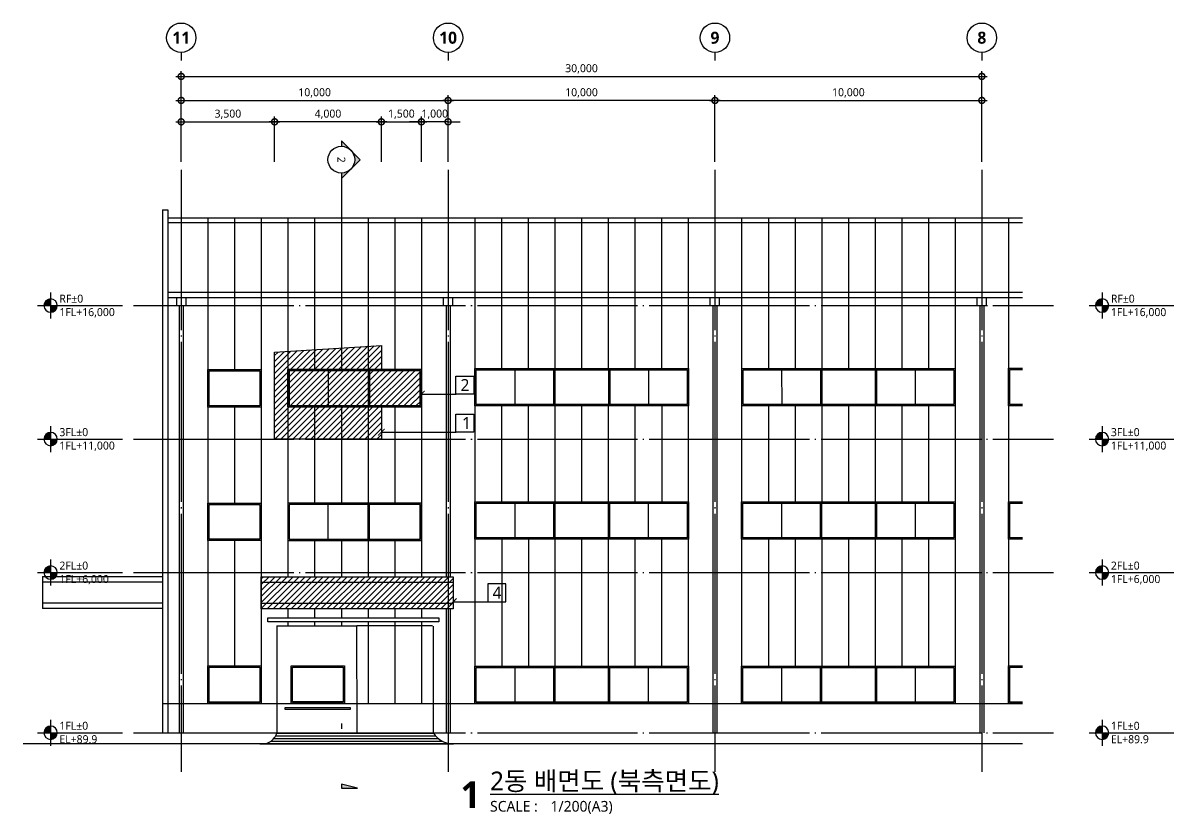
# Model space of a CAD drawing. Header units: millimetres. Extents: x 4650 to 81049, y 2671 to 56844.
# Drawn here: x 4650 to 47776, y 27215 to 56844 of the extents above; entities that cross this region are included whole.
import ezdxf
from ezdxf.enums import TextEntityAlignment as Align
from ezdxf.xclip import XClip

# ---------------------------------------------------------------- set-up
doc = ezdxf.new("R2010")
doc.units = ezdxf.units.MM
doc.header["$LTSCALE"] = 200
doc.header["$XCLIPFRAME"] = 0
doc.linetypes.add('CEN-GAUN', pattern=[32.2, 30, -1, 0.2, -1])
doc.linetypes.add('HIDDEN', pattern=[9.525, 6.35, -3.175])
doc.layers.get('DEFPOINTS').update_dxf_attribs({"color": 137})
for name, color, linetype in [('A-SYM', 6, 'Continuous'), ('CEN', 1, 'CEN-GAUN'), ('DIM', 7, 'Continuous'), ('SYM', 6, 'Continuous'), ('SYM-BUB', 3, 'Continuous'), ('SYM-LEAD', 6, 'Continuous'), ('SYM-LEVEL', 7, 'Continuous'), ('TEXT', 3, 'Continuous'), ('단면선', 2, 'Continuous'), ('보조선', 3, 'Continuous'), ('입면선', 9, 'Continuous'), ('중심선', 1, 'Continuous'), ('철거영역', 6, 'Continuous')]:
    doc.layers.add(name, color=color, linetype=linetype)
doc.styles.add('$0$스타일1', font='malgun.ttf')
doc.styles.add('스타일1', font='malgun.ttf')
doc.styles.add('스타일2', font='malgunbd.ttf')
doc.dimstyles.new('CJA', dxfattribs={"dimscale": 300, "dimtxt": 2.7, "dimasz": 1, "dimexe": 2, "dimexo": 3, "dimgap": 1, "dimtad": 1, "dimdec": 0, "dimzin": 1, "dimdsep": 46, "dimlunit": 6, "dimtxsty": '$0$스타일1', "dimblk": 'CJDOT', "dimcen": 0.09, "dimdle": 1, "dimclrd": 256, "dimclre": 256, "dimclrt": 3, "dimadec": 0, "dimazin": 0, "dimtfac": 1, "dimtdec": 0, "dimtix": 1, "dimtmove": 2, "dimatfit": 3, "dimldrblk": 'CJDOT', "dimfxl": 1, "dimtolj": 1, "dimtzin": 1, "dimarcsym": 0})
doc.dimstyles.new('DIM-QD 1', dxfattribs={"dimtxt": 3, "dimasz": 1.5, "dimexe": 1, "dimexo": 0, "dimgap": 1, "dimtad": 1, "dimdec": 3, "dimdsep": 46, "dimlunit": 6, "dimtxsty": '$0$스타일1', "dimblk1": 'ARCHTICK', "dimblk2": 'ARCHTICK', "dimsah": 1, "dimcen": 0, "dimclrd": 256, "dimclre": 256, "dimclrt": 3, "dimazin": 2, "dimtfac": 1, "dimtdec": 3, "dimtix": 1, "dimtmove": 2, "dimatfit": 3, "dimldrblk": 'ARCHTICK', "dimfxl": 1, "dimtolj": 1, "dimtzin": 0, "dimarcsym": 0})
pattern_1 = [(45, (0, 58600), (-112.2532, 112.2532), [])]

# ---------------------------------------------------------------- blocks, each defined once
blk = doc.blocks.new('dwgtitle')
at = {"layer": 'SYM', "color": 3, "style": '스타일1'}
blk.add_text('SCALE :', height=4, dxfattribs=at).set_placement((12.25, -1.4))
for tag, p, height in [('%%UTITLE', (12.25, 6.59), 7), ('1/100', (34.89, -1.4), 4)]:
    blk.add_attdef(tag, p, '', height=height, dxfattribs=at)
at = {"layer": 'SYM', "color": 6, "style": '스타일2'}
blk.add_attdef('A', text='', height=10, dxfattribs=at).set_placement((4.89, 5), align=Align.MIDDLE)
blk = doc.blocks.new('ww')
at = {"color": 8}
for p, q in [((37688, 70728), (45688, 70728)), ((37688, 69328), (37688, 70728)), ((45688, 70728), (45688, 69328)), ((37738, 70678), (45638, 70678)), ((37738, 69378), (37738, 70678)), ((39184, 70678), (39185, 69378)), ((40634, 70678), (40635, 69378)), ((40684, 70678), (40685, 69378)), ((42688, 70678), (42688, 69378)), ((42738, 70678), (42738, 69378)), ((44188, 70678), (44188, 69378)), ((45638, 70678), (45638, 69378)), ((45688, 69328), (37688, 69328)), ((45638, 69378), (37738, 69378))]:
    blk.add_line(p, q, dxfattribs=at)
blk = doc.blocks.new('bb')
at = {"color": 8}
for p, q in [((41871, 75490), (43871, 75490)), ((41871, 74090), (41871, 75490)), ((43871, 75490), (43871, 74090)), ((41921, 75440), (43821, 75440)), ((41921, 74140), (41921, 75440)), ((43821, 75440), (43821, 74140)), ((43871, 74090), (41871, 74090)), ((43821, 74140), (41921, 74140))]:
    blk.add_line(p, q, dxfattribs=at)
blk = doc.blocks.new('gg')
at = {"layer": '보조선', "color": 8}
for p, q in [((109393, 89069), (114443, 89069)), ((109393, 87669), (109393, 89069)), ((109443, 89019), (114393, 89019)), ((109443, 87719), (109443, 89019)), ((110890, 89019), (110891, 87719)), ((112340, 89019), (112341, 87719)), ((112390, 89019), (112391, 87719)), ((114393, 89019), (114393, 87719)), ((114443, 89069), (114443, 87669)), ((114443, 87669), (109393, 87669)), ((114393, 87719), (109443, 87719))]:
    blk.add_line(p, q, dxfattribs=at)
blk = doc.blocks.new('jj')
at = {"color": 8}
for p, q in [((46983, 73964), (46983, 72564)), ((51983, 73964), (46983, 73964)), ((46983, 73964), (46983, 73964)), ((47033, 73914), (47033, 72614)), ((51933, 73914), (47033, 73914)), ((48483, 73914), (48483, 72614)), ((49983, 73914), (49983, 72614)), ((50033, 73914), (50033, 72614)), ((51933, 72614), (51933, 73914)), ((51983, 72564), (51983, 73964)), ((46983, 72564), (51983, 72564)), ((47033, 72614), (51933, 72614))]:
    blk.add_line(p, q, dxfattribs=at)
blk = doc.blocks.new('Q')
at = {"layer": '입면선', "color": 8}
for p, q in [((108201, 86627), (115393, 86625)), ((108201, 86627), (108201, 85429)), ((108201, 86425), (115393, 86425)), ((115393, 86625), (115393, 85425)), ((115393, 85625), (108201, 85629)), ((115393, 85425), (108201, 85429))]:
    blk.add_line(p, q, dxfattribs=at)
blk = doc.blocks.new('QQ')
at = {"layer": '입면선', "color": 8}
for p, q in [((118898, 91569), (123398, 91569)), ((123398, 91569), (123398, 90369)), ((118898, 91369), (123398, 91369)), ((123399, 90569), (118899, 90571)), ((123398, 90369), (118898, 90371))]:
    blk.add_line(p, q, dxfattribs=at)
blk = doc.blocks.new('W')
at = {"layer": '보조선', "color": 8}
for p, q in [((99693, 50764), (102693, 50764)), ((99693, 49364), (99693, 50764)), ((99743, 50714), (102640, 50714)), ((99743, 49414), (99743, 50714)), ((101190, 50714), (101190, 49414)), ((102640, 50714), (102640, 49414)), ((102693, 50764), (102703, 49364)), ((102703, 49364), (99693, 49364)), ((102640, 49414), (99743, 49414))]:
    blk.add_line(p, q, dxfattribs=at)
blk = doc.blocks.new('2동 배면도')
at = {"color": 8}
for p, q in [((8500, 19985), (8700, 19985)), ((109505, 19985), (109705, 19985)), ((9019, 16700), (9019, 16400)), ((9019, 16400), (9382, 16400)), ((9382, 16400), (9382, 16700)), ((19012, 16700), (19012, 16400)), ((19012, 16400), (19375, 16400)), ((19013, 16700), (19374, 16700)), ((19375, 16400), (19375, 16700)), ((29007, 16700), (29007, 16400)), ((29007, 16400), (29370, 16400)), ((29370, 16400), (29370, 16700)), ((39014, 16700), (39014, 16400)), ((39014, 16400), (39377, 16400)), ((39377, 16400), (39377, 16700)), ((69026, 16700), (69026, 16400)), ((69026, 16700), (69026, 16400)), ((69026, 16400), (69389, 16400)), ((69026, 16400), (69389, 16400)), ((69389, 16400), (69389, 16700)), ((69389, 16400), (69389, 16700)), ((79005, 16700), (79005, 16400)), ((79005, 16400), (79368, 16400)), ((79368, 16400), (79368, 16700)), ((89015, 16700), (89015, 16400)), ((89015, 16400), (89378, 16400)), ((89378, 16400), (89378, 16700)), ((99011, 16700), (99011, 16400)), ((99011, 16400), (99374, 16400)), ((99374, 16400), (99374, 16700)), ((109013, 16700), (109013, 16400)), ((109013, 16400), (109376, 16400)), ((109376, 16400), (109376, 16700)), ((8500, 1500), (51681, 1500)), ((56674, 1500), (70200, 1500)), ((66702, 1500), (85200, 1439)), ((88196, 1500), (102663, 1500)), ((105660, 1500), (109705, 1500))]:
    blk.add_line(p, q, dxfattribs=at)
at = {"layer": '단면선', "color": 8, "ltscale": 20}
for p, q in [((48208, 16906), (48173, 6401)), ((48208, 16904), (48608, 16904)), ((48208, 16901), (48608, 16900)), ((48208, 16901), (48608, 16900)), ((48308, 16905), (48273, 6401)), ((48508, 16905), (48473, 6400)), ((48608, 16904), (48573, 6400)), ((48608, 16904), (59808, 16904)), ((48203, 15401), (48603, 15400)), ((51700, 14739), (56700, 14739)), ((48198, 13901), (48598, 13900)), ((48193, 12401), (48593, 12400)), ((48188, 10901), (48588, 10900)), ((48183, 9401), (48583, 9400)), ((48178, 7901), (48578, 7900)), ((4000, 6250), (4000, 5052)), ((48173, 6401), (48573, 6400)), ((12241, -19), (19386, -19))]:
    blk.add_line(p, q, dxfattribs=at)
at = {"layer": '단면선', "color": 8, "linetype": 'HIDDEN', "ltscale": 30}
for p, q in [((18612, 4400), (15781, 4400)), ((18641, 4396), (18639, 406)), ((82486, 4389), (82484, 399)), ((85200, 4389), (82486, 4389)), ((99949, 4390), (99947, 400)), ((102663, 4390), (99949, 4390))]:
    blk.add_line(p, q, dxfattribs=at)
at = {"layer": '단면선', "color": 8}
for p, q in [((0, 0), (61196, 0)), ((61196, 0), (114173, 0)), ((98147, 0), (105705, 0))]:
    blk.add_line(p, q, dxfattribs=at)
at = {"layer": '단면선', "color": 8, "ltscale": 20}
blk.add_circle((90878, 8236), 17.9, dxfattribs=at)
for centre, radius, start, end in [((48904, 16901), 316, 359.3656, 180.2432), ((48904, 16901), 296, 359.3656, 180.2432), ((12241, 539), 558, 254.9639, 345.6075), ((19386, 862), 875, 211.4262, 279.778), ((99383, 599), 603, 263.7263, 340.7091)]:
    blk.add_arc(centre, radius, start, end, dxfattribs=at)
at = {"layer": '보조선', "color": 8, "linetype": 'HIDDEN', "ltscale": 20}
for p, q in [((51700, 14739), (49251, 14737)), ((56700, 14739), (59149, 14731)), ((51700, 9900), (49251, 9898)), ((56700, 9900), (59149, 9892)), ((51673, 4806), (49224, 4804)), ((56673, 4806), (59122, 4798))]:
    blk.add_line(p, q, dxfattribs=at)
at = {"layer": '보조선', "color": 8, "ltscale": 20}
for p, q in [((51700, 11400), (51700, 14739)), ((54200, 11400), (54200, 14739)), ((56700, 11400), (56700, 14739)), ((48549, 12400), (48549, 10506)), ((48549, 12400), (59749, 12400)), ((48549, 12300), (59749, 12300)), ((48550, 12300), (48550, 11700)), ((48850, 12300), (48850, 11700)), ((49150, 12300), (49150, 11700)), ((49450, 12300), (49450, 11700)), ((49750, 12300), (49750, 11700)), ((50050, 12300), (50050, 11700)), ((50350, 12300), (50350, 11700)), ((50650, 12300), (50650, 11700)), ((50950, 12300), (50950, 11700)), ((51250, 12300), (51250, 11700)), ((51550, 12300), (51550, 11700)), ((51850, 12300), (51850, 11700)), ((52150, 12300), (52150, 11700)), ((52450, 12300), (52450, 11700)), ((52750, 12300), (52750, 11700)), ((53050, 12300), (53050, 11700)), ((53350, 12300), (53350, 11700)), ((53650, 12300), (53650, 11700)), ((53950, 12300), (53950, 11700)), ((54250, 12300), (54250, 11700)), ((54550, 12300), (54550, 11700)), ((54850, 12300), (54850, 11700)), ((55150, 12300), (55150, 11700)), ((55450, 12300), (55450, 11700)), ((55750, 12300), (55750, 11700)), ((56050, 12300), (56050, 11700)), ((56350, 12300), (56350, 11700)), ((56650, 12300), (56650, 11700)), ((56950, 12300), (56950, 11700)), ((57250, 12300), (57250, 11700)), ((57550, 12300), (57550, 11700)), ((57850, 12300), (57850, 11700)), ((58150, 12300), (58150, 11700)), ((58450, 12300), (58450, 11700)), ((58750, 12300), (58750, 11700)), ((59050, 12300), (59050, 11700)), ((59350, 12300), (59350, 11700)), ((59650, 12300), (59650, 11700)), ((59749, 12400), (59749, 10506)), ((48549, 11700), (59749, 11700)), ((48549, 11600), (59749, 11600)), ((48549, 11400), (59749, 11400)), ((59749, 10506), (48549, 10506)), ((59448, 10306), (48848, 10306)), ((48849, 10006), (48848, 10306)), ((59449, 10006), (48849, 10006)), ((59449, 10006), (59448, 10306)), ((51700, 6400), (51700, 9900)), ((51700, 9900), (56700, 9900)), ((54200, 6400), (54200, 9900)), ((56700, 6400), (56700, 9900)), ((48573, 7400), (48573, 5506)), ((48573, 7400), (59773, 7400)), ((59773, 7400), (59773, 5506)), ((48573, 7300), (59773, 7300)), ((48574, 7300), (48574, 6700)), ((48874, 7300), (48874, 6700)), ((49174, 7300), (49174, 6700)), ((49474, 7300), (49474, 6700)), ((49774, 7300), (49774, 6700)), ((50074, 7300), (50074, 6700)), ((50374, 7300), (50374, 6700)), ((50674, 7300), (50674, 6700)), ((50974, 7300), (50974, 6700)), ((51274, 7300), (51274, 6700)), ((51574, 7300), (51574, 6700)), ((51874, 7300), (51874, 6700)), ((52174, 7300), (52174, 6700)), ((52474, 7300), (52474, 6700)), ((52774, 7300), (52774, 6700)), ((53074, 7300), (53074, 6700)), ((53374, 7300), (53374, 6700)), ((53674, 7300), (53674, 6700)), ((53974, 7300), (53974, 6700)), ((54274, 7300), (54274, 6700)), ((54574, 7300), (54574, 6700)), ((54874, 7300), (54874, 6700)), ((55174, 7300), (55174, 6700)), ((55474, 7300), (55474, 6700)), ((55774, 7300), (55774, 6700)), ((56074, 7300), (56074, 6700)), ((56374, 7300), (56374, 6700)), ((56674, 7300), (56674, 6700)), ((56974, 7300), (56974, 6700)), ((57274, 7300), (57274, 6700)), ((57574, 7300), (57574, 6700)), ((57874, 7300), (57874, 6700)), ((58174, 7300), (58174, 6700)), ((58474, 7300), (58474, 6700)), ((58774, 7300), (58774, 6700)), ((59074, 7300), (59074, 6700)), ((59374, 7300), (59374, 6700)), ((59674, 7300), (59674, 6700)), ((48573, 6700), (59773, 6700)), ((48573, 6600), (59773, 6600)), ((48573, 6400), (59773, 6400)), ((59773, 5506), (48573, 5506)), ((59472, 5306), (48872, 5306)), ((48873, 5006), (48872, 5306)), ((59473, 5006), (59472, 5306)), ((59473, 5006), (48873, 5006)), ((56673, 4806), (51673, 4806))]:
    blk.add_line(p, q, dxfattribs=at)
at = {"layer": '보조선', "color": 8}
for p, q in [((52200, 10006), (52200, 9900)), ((53200, 10006), (53200, 9900)), ((55200, 10006), (55200, 9900)), ((56200, 10006), (56200, 9900)), ((99008, 6248), (106200, 6246)), ((99008, 6248), (99008, 5050)), ((99008, 6046), (106200, 6046)), ((106200, 6246), (106200, 5046)), ((109705, 6400), (114205, 6400)), ((109705, 6200), (114205, 6200)), ((114205, 6400), (114205, 5200)), ((106200, 5246), (99008, 5250)), ((114205, 5400), (109705, 5402)), ((114205, 5200), (109705, 5202)), ((51673, 4806), (51683, 400)), ((54200, 4806), (54200, 400)), ((56673, 4806), (56675, 400)), ((106200, 5046), (99008, 5050)), ((85200, 4389), (85200, 389)), ((85200, 4389), (88200, 4389)), ((88187, 4389), (88200, 399)), ((102663, 4390), (102663, 390)), ((102663, 4390), (105663, 4390)), ((105650, 4390), (105663, 400))]:
    blk.add_line(p, q, dxfattribs=at)
at = {"layer": '입면선', "color": 8}
for p, q in [((8500, 19985), (8500, 400)), ((8700, 19985), (8700, 400)), ((109505, 19985), (109505, 400)), ((109705, 19985), (109705, 0)), ((8700, 19685), (109505, 19698)), ((8700, 19512), (109505, 19501)), ((10200, 19685), (10200, 1500)), ((11200, 19685), (11200, 14001)), ((12200, 19685), (12200, 1500)), ((13200, 19685), (13200, 6244)), ((14200, 19685), (14200, 14004)), ((15200, 19686), (15200, 14004)), ((16200, 19686), (16200, 14004)), ((17200, 19686), (17200, 14004)), ((18200, 19686), (18200, 6243)), ((20200, 19686), (20202, 2899)), ((21200, 19686), (21200, 14050)), ((22200, 19687), (22200, 14050)), ((23200, 19687), (23200, 14050)), ((24200, 19687), (24200, 14050)), ((25200, 19687), (25200, 14050)), ((26200, 19687), (26200, 14050)), ((27200, 19687), (27200, 14050)), ((28200, 19687), (28200, 2899)), ((30200, 19688), (30200, 1500)), ((31200, 19688), (31200, 14050)), ((32200, 19688), (32200, 14050)), ((33200, 19688), (33200, 14050)), ((34200, 19688), (34200, 14050)), ((35200, 19688), (35200, 14050)), ((36200, 19688), (36200, 14050)), ((37200, 19689), (37200, 14050)), ((38200, 19689), (38200, 1500)), ((40200, 19689), (40200, 1500)), ((41200, 19689), (41200, 14051)), ((42200, 19689), (42200, 14051)), ((43200, 19689), (43200, 14051)), ((44200, 19690), (44200, 14051)), ((45200, 19690), (45200, 14051)), ((46200, 19690), (46200, 14051)), ((47200, 19690), (47200, 14051)), ((48200, 19690), (48200, 1500)), ((49200, 19690), (49200, 16904)), ((50200, 19690), (50200, 16904)), ((51200, 19690), (51200, 16904)), ((51200, 19690), (51200, 16904)), ((52200, 19691), (52200, 16904)), ((52200, 19691), (52200, 16904)), ((53200, 19691), (53200, 16904)), ((53200, 19691), (53200, 16904)), ((54200, 19691), (54200, 16904)), ((54200, 19691), (54200, 16904)), ((55200, 19691), (55200, 16904)), ((55200, 19691), (55200, 16904)), ((56200, 19691), (56200, 16904)), ((56200, 19691), (56200, 16904)), ((57200, 19691), (57200, 16904)), ((57200, 19691), (57200, 16904)), ((58200, 19691), (58200, 16904)), ((58200, 19691), (58200, 16904)), ((60200, 19692), (60194, 2900)), ((60200, 19692), (60200, 16903)), ((61200, 19692), (61218, 14051)), ((62200, 19692), (62198, 14051)), ((63200, 19692), (63200, 14051)), ((64200, 19692), (64199, 14051)), ((65200, 19692), (65199, 14051)), ((66200, 19692), (66200, 14051)), ((67200, 19693), (67201, 14051)), ((68200, 19693), (68194, 2900)), ((70200, 19693), (70200, 1500)), ((71200, 19693), (71200, 14051)), ((72200, 19693), (72200, 14051)), ((73200, 19693), (73200, 14051)), ((74200, 19694), (74200, 14051)), ((75200, 19694), (75200, 14051)), ((76200, 19694), (76200, 14051)), ((77200, 19694), (77200, 14051)), ((78200, 19694), (78200, 400)), ((80200, 19694), (80200, 1500)), ((81200, 19695), (81200, 14051)), ((82200, 19695), (82200, 14051)), ((83200, 19695), (83200, 14051)), ((84200, 19695), (84200, 14051)), ((85200, 19695), (85200, 14051)), ((86200, 19695), (86200, 14051)), ((87200, 19695), (87200, 14051)), ((88200, 19695), (88200, 4746)), ((90200, 19696), (90200, 1500)), ((91200, 19696), (91200, 14051)), ((92200, 19696), (92200, 14051)), ((93200, 19696), (93200, 14051)), ((94200, 19696), (94200, 14051)), ((95200, 19696), (95200, 14051)), ((96200, 19697), (96200, 14051)), ((97200, 19697), (97200, 14051)), ((98200, 19697), (98200, 1500)), ((100200, 19697), (100200, 6248)), ((101200, 19697), (101200, 14051)), ((102200, 19697), (102200, 14051)), ((103200, 19697), (103200, 14051)), ((104200, 19698), (104200, 14051)), ((105200, 19698), (105200, 8900)), ((106203, 19502), (106203, 1651)), ((107200, 19698), (107200, 13901)), ((108200, 19698), (108200, 1500)), ((8700, 16907), (109505, 16901)), ((8700, 16706), (109505, 16701)), ((9126, 16400), (9126, 400)), ((9276, 16400), (9276, 400)), ((19125, 16400), (19125, 6243)), ((19275, 16400), (19275, 6242)), ((29124, 16400), (29124, 400)), ((29274, 16400), (29274, 400)), ((39127, 16400), (39127, 400)), ((39277, 16400), (39277, 400)), ((69124, 16400), (69124, 400)), ((69274, 16400), (69274, 400)), ((79123, 16400), (79123, 400)), ((79273, 16400), (79273, 400)), ((89128, 16400), (89128, 400)), ((89278, 16400), (89278, 400)), ((99124, 16400), (99121, 6248)), ((99274, 16400), (99274, 6248)), ((109126, 16400), (109126, 400)), ((109276, 16400), (109276, 400)), ((49124, 15604), (49124, 15250)), ((49200, 15604), (49200, 15250)), ((49274, 15604), (49274, 15250)), ((50200, 15604), (50200, 15250)), ((51200, 15604), (51200, 15250)), ((51200, 15604), (51200, 15250)), ((52200, 15604), (52200, 15250)), ((52200, 15604), (52200, 15250)), ((53200, 15604), (53200, 15250)), ((53200, 15604), (53200, 15250)), ((54200, 15604), (54200, 15250)), ((54200, 15604), (54200, 15250)), ((55200, 15604), (55200, 15250)), ((55200, 15604), (55200, 15250)), ((56200, 15604), (56200, 15250)), ((56200, 15604), (56200, 15250)), ((57200, 15604), (57200, 15250)), ((57200, 15604), (57200, 15250)), ((58200, 15604), (58200, 15250)), ((58200, 15604), (58200, 15250)), ((59158, 15604), (59158, 15250)), ((59158, 15604), (59158, 15250)), ((59308, 15604), (59308, 15250)), ((59308, 15604), (59308, 15250)), ((49124, 14913), (49124, 11400)), ((49200, 14913), (49200, 11400)), ((49274, 14913), (49274, 11400)), ((50200, 14913), (50200, 11400)), ((51200, 14913), (51200, 11400)), ((51200, 14913), (51200, 13900)), ((52200, 14913), (52200, 14739)), ((52200, 14913), (52200, 14739)), ((53200, 14913), (53200, 14739)), ((53200, 14913), (53200, 14739)), ((54200, 14913), (54200, 11400)), ((54200, 14913), (54200, 13900)), ((55200, 14913), (55200, 14739)), ((55200, 14913), (55200, 14739)), ((56200, 14913), (56200, 14739)), ((56200, 14913), (56200, 14739)), ((57200, 14913), (57200, 11400)), ((57200, 14913), (57200, 13900)), ((58200, 14913), (58200, 11400)), ((58200, 14913), (58200, 11400)), ((59158, 14913), (59158, 11400)), ((59308, 14913), (59308, 11400)), ((11200, 12601), (11200, 9000)), ((14200, 12604), (14200, 9003)), ((15200, 12604), (15200, 9003)), ((16200, 12604), (16200, 9003)), ((17200, 12604), (17200, 9003)), ((21200, 12650), (21200, 9052)), ((22200, 12650), (22200, 9052)), ((23200, 12650), (23200, 9052)), ((24196, 12650), (24196, 9052)), ((25200, 12650), (25200, 9052)), ((26200, 12650), (26200, 9052)), ((27208, 12650), (27208, 9052)), ((31200, 12650), (31200, 9052)), ((32200, 12650), (32200, 9052)), ((33200, 12650), (33200, 9052)), ((34200, 12650), (34200, 9052)), ((35200, 12650), (35200, 9052)), ((36200, 12650), (36200, 9052)), ((37200, 12650), (37200, 9052)), ((41200, 12651), (41200, 9053)), ((42200, 12651), (42200, 9053)), ((43200, 12651), (43200, 9053)), ((44200, 12651), (44200, 9053)), ((45200, 12651), (45200, 9053)), ((46200, 12651), (46200, 9053)), ((47200, 12651), (47200, 9053)), ((61201, 12651), (61201, 9051)), ((62201, 12651), (62201, 9051)), ((63201, 12651), (63201, 9051)), ((64201, 12651), (64201, 9051)), ((65201, 12651), (65201, 9051)), ((66201, 12651), (66201, 9051)), ((67201, 12651), (67201, 9051)), ((71201, 12651), (71201, 9051)), ((72201, 12651), (72201, 9051)), ((73201, 12651), (73201, 9051)), ((74201, 12651), (74201, 9051)), ((75201, 12651), (75201, 9051)), ((76201, 12651), (76201, 9051)), ((77201, 12651), (77201, 9051)), ((81196, 12651), (81196, 9051)), ((82196, 12651), (82196, 9051)), ((83196, 12651), (83196, 9051)), ((84196, 12651), (84196, 9051)), ((85196, 12651), (85196, 9051)), ((86196, 12651), (86196, 9051)), ((87196, 12651), (87196, 9051)), ((91194, 12651), (91194, 9051)), ((92194, 12651), (92194, 9051)), ((93194, 12651), (93194, 9051)), ((94194, 12651), (94194, 9051)), ((95194, 12651), (95194, 9051)), ((96194, 12651), (96194, 9051)), ((97194, 12651), (97194, 9051)), ((101200, 12651), (101200, 9053)), ((102200, 12651), (102200, 9053)), ((103200, 12651), (103200, 9053)), ((104200, 12651), (104200, 9053)), ((107203, 12653), (107200, 9054)), ((49124, 10506), (49124, 10306)), ((49200, 10506), (49200, 10306)), ((49274, 10506), (49274, 10306)), ((50200, 10506), (50200, 10306)), ((50200, 10506), (50200, 10306)), ((51200, 10506), (51200, 10306)), ((52200, 10506), (52200, 10306)), ((53200, 10506), (53200, 10306)), ((54200, 10506), (54200, 10306)), ((55200, 10506), (55200, 10306)), ((56200, 10506), (56200, 10306)), ((57200, 10506), (57200, 10306)), ((58200, 10506), (58200, 10306)), ((58200, 10506), (58200, 10306)), ((59158, 10506), (59158, 10306)), ((59308, 10506), (59308, 10306)), ((49124, 10006), (49124, 6400)), ((49200, 10006), (49200, 6400)), ((49274, 10006), (49274, 6400)), ((50200, 10006), (50200, 6400)), ((51200, 10006), (51200, 6400)), ((54200, 10006), (54200, 6400)), ((57200, 10006), (57200, 6400)), ((58200, 10006), (58200, 6400)), ((58200, 10006), (58200, 6400)), ((59158, 10006), (59158, 6400)), ((59308, 10006), (59308, 6400)), ((11200, 7600), (11200, 2900)), ((14200, 7603), (14200, 6243)), ((15200, 7603), (15200, 6243)), ((16200, 7603), (16200, 6243)), ((17200, 7603), (17200, 6243)), ((21210, 7652), (21210, 2899)), ((22214, 7652), (22214, 2899)), ((23200, 7652), (23200, 2899)), ((24200, 7652), (24200, 2899)), ((25200, 7652), (25200, 2849)), ((26200, 7652), (26200, 2899)), ((27200, 7652), (27200, 2899)), ((31200, 7652), (31200, 2899)), ((32200, 7652), (32200, 2899)), ((33200, 7652), (33200, 2899)), ((34200, 7652), (34200, 2899)), ((35200, 7652), (35200, 2899)), ((36200, 7652), (36200, 2899)), ((37200, 7652), (37200, 2899)), ((41200, 7653), (41200, 2900)), ((42200, 7653), (42200, 2900)), ((43200, 7653), (43200, 2900)), ((44200, 7653), (44200, 2900)), ((45200, 7653), (45200, 2900)), ((46200, 7653), (46200, 2900)), ((47200, 7653), (47200, 2900)), ((61200, 7653), (61198, 2900)), ((62200, 7653), (62200, 2900)), ((63200, 7653), (63200, 2900)), ((64200, 7653), (64200, 2900)), ((65200, 7653), (65200, 2900)), ((66200, 7653), (66200, 2900)), ((67200, 7653), (67200, 2900)), ((71200, 7653), (71200, 2900)), ((72200, 7653), (72200, 2900)), ((73200, 7653), (73200, 2900)), ((74200, 7653), (74200, 2900)), ((75200, 7653), (75200, 2900)), ((76200, 7653), (76200, 2900)), ((77200, 7653), (77200, 2900)), ((81200, 7653), (81200, 2900)), ((82200, 7653), (82200, 4746)), ((83200, 7653), (83200, 4746)), ((84200, 7653), (84200, 4746)), ((85200, 7653), (85200, 4746)), ((86200, 7653), (86200, 4746)), ((87200, 7653), (87200, 4746)), ((91200, 7653), (91200, 2900)), ((92200, 7653), (92200, 2900)), ((93200, 7653), (93200, 2900)), ((94200, 7653), (94200, 2900)), ((95200, 7653), (95200, 2900)), ((96200, 7653), (96200, 2900)), ((97200, 7653), (97200, 2900)), ((101200, 7653), (101200, 6247)), ((102200, 7653), (102200, 6247)), ((103200, 7653), (103200, 6247)), ((104200, 7653), (104200, 6247)), ((105200, 7653), (105200, 6247)), ((107200, 7654), (107200, 2900)), ((49124, 5506), (49124, 5306)), ((49200, 5506), (49200, 5306)), ((49274, 5506), (49274, 5306)), ((50200, 5506), (50200, 5306)), ((51200, 5506), (51200, 5306)), ((52200, 5506), (52200, 5306)), ((53200, 5506), (53200, 5306)), ((54200, 5506), (54200, 5306)), ((55200, 5506), (55200, 5306)), ((56200, 5506), (56200, 5306)), ((57200, 5506), (57200, 5306)), ((58200, 5506), (58200, 5306)), ((58200, 5506), (58200, 5306)), ((59158, 5506), (59158, 5306)), ((59308, 5506), (59308, 5306)), ((13200, 5046), (13200, 4706)), ((14200, 5045), (14200, 4706)), ((15200, 5045), (15200, 4706)), ((16200, 5044), (16200, 4706)), ((17200, 5044), (17200, 4706)), ((18200, 5043), (18200, 4706)), ((19125, 5043), (19125, 400)), ((19275, 5043), (19275, 400)), ((49124, 5006), (49124, 606)), ((49124, 5006), (49124, 400)), ((49200, 5006), (49200, 1500)), ((49274, 5006), (49274, 400)), ((50200, 5006), (50200, 400)), ((51200, 5006), (51200, 400)), ((52200, 5006), (52200, 4806)), ((53200, 5006), (53200, 4806)), ((54200, 5006), (54200, 4806)), ((55200, 5006), (55200, 4806)), ((56200, 5006), (56200, 4806)), ((57200, 5006), (57200, 400)), ((58200, 5006), (58200, 400)), ((58200, 5006), (58200, 1500)), ((59158, 5006), (59158, 400)), ((59308, 5006), (59308, 400)), ((99149, 5050), (99149, 400)), ((99249, 5050), (99249, 400)), ((100200, 5050), (100200, 4747)), ((101200, 5049), (101200, 4747)), ((102200, 5049), (102200, 4747)), ((103200, 5048), (103200, 4747)), ((104200, 5047), (104200, 4747)), ((105200, 5047), (105200, 4747)), ((12781, 4400), (12781, 400)), ((12781, 4400), (15781, 4400)), ((13200, 4555), (13200, 4400)), ((14200, 4555), (14200, 4400)), ((15200, 4555), (15200, 4400)), ((15768, 4400), (15781, 410)), ((16200, 4555), (16200, 1500)), ((17200, 4555), (17200, 1500)), ((18200, 4555), (18200, 1500)), ((82200, 4596), (82200, 2900)), ((83200, 4596), (83200, 2900)), ((84200, 4596), (84210, 1442)), ((85200, 4596), (85200, 2900)), ((86200, 4596), (86200, 4389)), ((87200, 4596), (87200, 4389)), ((88200, 4596), (88200, 1500)), ((100200, 4597), (100200, 1500)), ((101200, 4597), (101200, 1500)), ((102200, 4597), (102200, 1500)), ((103200, 4597), (103200, 4390)), ((104200, 4597), (104200, 4390)), ((105200, 4597), (105200, 4390)), ((12781, 400), (15781, 400)), ((51199, 400), (51199, 0)), ((57212, 400), (57212, 121)), ((99952, 400), (102952, 400)), ((102663, 390), (105663, 390))]:
    blk.add_line(p, q, dxfattribs=at)
at = {"layer": '입면선', "color": 8, "ltscale": 20}
for p, q in [((59808, 16904), (48608, 16904)), ((48608, 16904), (48608, 15604)), ((59808, 16904), (59808, 15604)), ((59808, 15804), (48608, 15804)), ((59808, 15604), (48608, 15604)), ((12241, 1), (19386, 1)), ((12560, 81), (18992, 81)), ((12669, 181), (18837, 181)), ((12736, 281), (18732, 281)), ((12776, 381), (18655, 381)), ((51198, 55), (57211, 49)), ((51199, 355), (57212, 349)), ((51199, 255), (57212, 249)), ((51199, 155), (57211, 149)), ((82267, 80), (88699, 80)), ((82376, 180), (88544, 180)), ((82443, 280), (88439, 280)), ((82484, 380), (88362, 380)), ((99730, 81), (106162, 81)), ((99840, 181), (106007, 181)), ((99906, 281), (105902, 281)), ((99947, 381), (105826, 381))]:
    blk.add_line(p, q, dxfattribs=at)
blk.add_lwpolyline([(48869, 15250), (59592, 15250), (59594, 14913), (48868, 14913)], close=True, dxfattribs=at)
at = {"layer": '입면선', "color": 8}
for points in [[(82126, 4746), (88530, 4746), (88530, 4596), (82126, 4596)], [(99590, 4747), (105993, 4747), (105993, 4597), (99590, 4597)], [(12449, 4706), (18853, 4706), (18853, 4555), (12449, 4555)], [(13090, 1340), (15525, 1340), (15525, 1273), (13090, 1273)], [(85508, 1329), (87944, 1329), (87944, 1262), (85508, 1262)], [(102972, 1330), (105407, 1330), (105407, 1263), (102972, 1263)]]:
    blk.add_lwpolyline(points, close=True, dxfattribs=at)
at = {"layer": '입면선', "color": 8, "ltscale": 20}
for centre, radius, start, end in [((81913, 599), 603, 263.7263, 340.7091), ((89093, 861), 875, 211.4262, 260.222), ((106556, 862), 875, 211.4262, 260.222)]:
    blk.add_arc(centre, radius, start, end, dxfattribs=at)
at = {"layer": '중심선', "color": 8}
for p, q in [((50200, 19690), (50200, 16904)), ((59808, 16400), (114165, 16400)), ((49200, 15604), (49200, 15250)), ((50200, 15604), (50200, 15250)), ((59234, 15604), (59234, 15250)), ((49200, 14913), (49200, 11400)), ((50200, 14913), (50200, 11400)), ((59234, 14913), (59234, 11400)), ((69200, 14912), (69200, 400)), ((49200, 10506), (49200, 10306)), ((59234, 10506), (59234, 10306)), ((49200, 10006), (49200, 6400)), ((50200, 10006), (50200, 6400)), ((59234, 10006), (59234, 6400)), ((49200, 5506), (49200, 5306)), ((50200, 5506), (50200, 5306)), ((59234, 5506), (59234, 5306)), ((19200, 5043), (19200, 400)), ((49200, 5006), (49200, 400)), ((50200, 5006), (50200, 400)), ((59234, 5006), (59234, 0)), ((99200, 5050), (99200, -1508))]:
    blk.add_line(p, q, dxfattribs=at)
at = {"color": 8}
for p in [(-9190, -75017), (-9193, -80016)]:
    blk.add_blockref('gg', p, dxfattribs=at)
at = {"layer": '단면선', "color": 8}
for name, p in [('QQ', (-114898, -85319)), ('Q', (-96001, -80383)), ('W', (-19493, -47864))]:
    blk.add_blockref(name, p, dxfattribs=at)
at = {"layer": '보조선', "color": 8}
for name, p in [('bb', (-31671, -61489)), ('jj', (-33782, -59961)), ('ww', (-17483, -56678)), ('ww', (-7485, -56678)), ('ww', (2515, -56677)), ('ww', (22515, -56677)), ('ww', (32515, -56677)), ('ww', (42515, -56677)), ('ww', (52515, -56677)), ('bb', (64332, -61438)), ('bb', (-31673, -66490)), ('jj', (-33784, -64961)), ('ww', (-17486, -61676)), ('ww', (-7488, -61676)), ('ww', (2512, -61675)), ('ww', (22512, -61675)), ('ww', (32512, -61675)), ('ww', (42512, -61675)), ('ww', (52512, -61675)), ('bb', (64329, -66436)), ('bb', (-31671, -72590)), ('bb', (-28553, -72580)), ('ww', (-17486, -67829)), ('ww', (-7488, -67829)), ('ww', (2512, -67828)), ('ww', (22507, -67828)), ('ww', (32512, -67828)), ('bb', (43866, -72591)), ('ww', (52512, -67828)), ('bb', (61329, -72590)), ('bb', (64329, -72590))]:
    blk.add_blockref(name, p, dxfattribs=at)
blk = doc.blocks.new('_DotSmall')
at = {"color": 0, "linetype": 'ByBlock', "const_width": 0.5}
blk.add_lwpolyline([(-0.0625, 0, 1), (0.0625, 0, 1)], format="xyb", close=True, dxfattribs=at)
blk = doc.blocks.new('*D112')
at = {"layer": 'DEFPOINTS', "color": 0, "transparency": 16777216}
for p in [(40577, 54844), (10577, 51344), (40577, 51344)]:
    blk.add_point(p, dxfattribs=at)
at = {"layer": 'DIM', "color": 7, "lineweight": -2, "transparency": 16777216}
for p, q in [((10377, 54844), (40777, 54844)), ((10577, 51644), (10577, 55044)), ((40577, 51644), (40577, 55044))]:
    blk.add_line(p, q, dxfattribs=at)
at = {"layer": 'DIM', "color": 7, "lineweight": -2, "transparency": 16777216, "xscale": 450, "yscale": 450, "zscale": 450, "rotation": 180}
blk.add_blockref('_DotSmall', (10577, 54844), dxfattribs=at)
at = {"layer": 'DIM', "color": 7, "lineweight": -2, "transparency": 16777216, "xscale": 450, "yscale": 450, "zscale": 450}
blk.add_blockref('_DotSmall', (40577, 54844), dxfattribs=at)
at = {"layer": 'DIM', "color": 3, "transparency": 16777216, "insert": (25577, 55124), "char_height": 300, "attachment_point": 5, "style": '스타일1'}
blk.add_mtext('\\A1;30,000', dxfattribs=at)
blk = doc.blocks.new('CJDOT')
blk.add_line((-2, 0), (2, 0))
at = {"const_width": 0.5}
blk.add_lwpolyline([(-0.25, 0, 1), (0.25, 0, 1)], format="xyb", close=True, dxfattribs=at)
blk = doc.blocks.new('*D113')
at = {"layer": 'DEFPOINTS', "color": 0, "transparency": 16777216}
for p in [(20577, 53944), (10577, 51344), (20577, 51344)]:
    blk.add_point(p, dxfattribs=at)
at = {"layer": 'DIM', "color": 7, "lineweight": -2, "transparency": 16777216}
for p, q in [((10377, 53944), (20777, 53944)), ((10577, 51644), (10577, 54144)), ((20577, 51644), (20577, 54144))]:
    blk.add_line(p, q, dxfattribs=at)
at = {"layer": 'DIM', "color": 7, "lineweight": -2, "transparency": 16777216, "xscale": 450, "yscale": 450, "zscale": 450, "rotation": 180}
blk.add_blockref('_DotSmall', (10577, 53944), dxfattribs=at)
at = {"layer": 'DIM', "color": 7, "lineweight": -2, "transparency": 16777216, "xscale": 450, "yscale": 450, "zscale": 450}
blk.add_blockref('_DotSmall', (20577, 53944), dxfattribs=at)
at = {"layer": 'DIM', "color": 3, "transparency": 16777216, "insert": (15577, 54225), "char_height": 300, "attachment_point": 5, "style": '스타일1'}
blk.add_mtext('\\A1;10,000', dxfattribs=at)
blk = doc.blocks.new('NEW_BUB')
at = {"layer": 'SYM-BUB', "color": 6}
blk.add_line((0, 3), (0, 0), dxfattribs=at)
blk.add_circle((0, 8.5), 5.5, dxfattribs=at)
at = {"layer": 'SYM-BUB', "color": 3, "style": '스타일2'}
blk.add_attdef('X', text='', height=4.5, dxfattribs=at).set_placement((0, 8.5), align=Align.MIDDLE)
blk = doc.blocks.new('*D114')
at = {"layer": 'DEFPOINTS', "color": 0, "transparency": 16777216}
for p in [(20577, 53944), (20577, 51344), (30577, 51344)]:
    blk.add_point(p, dxfattribs=at)
at = {"layer": 'DIM', "color": 7, "lineweight": -2, "transparency": 16777216}
for p, q in [((30777, 53944), (20377, 53944)), ((20577, 51644), (20577, 54144)), ((30577, 51644), (30577, 54144))]:
    blk.add_line(p, q, dxfattribs=at)
at = {"layer": 'DIM', "color": 7, "lineweight": -2, "transparency": 16777216, "xscale": 450, "yscale": 450, "zscale": 450, "rotation": 180}
blk.add_blockref('_DotSmall', (20577, 53944), dxfattribs=at)
at = {"layer": 'DIM', "color": 7, "lineweight": -2, "transparency": 16777216, "xscale": 450, "yscale": 450, "zscale": 450}
blk.add_blockref('_DotSmall', (30577, 53944), dxfattribs=at)
at = {"layer": 'DIM', "color": 3, "transparency": 16777216, "insert": (25577, 54225), "char_height": 300, "attachment_point": 5, "style": '스타일1'}
blk.add_mtext('\\A1;10,000', dxfattribs=at)
blk = doc.blocks.new('*D115')
at = {"layer": 'DEFPOINTS', "color": 0, "transparency": 16777216}
for p in [(40577, 53944), (30577, 51344), (40577, 51344)]:
    blk.add_point(p, dxfattribs=at)
at = {"layer": 'DIM', "color": 7, "lineweight": -2, "transparency": 16777216}
for p, q in [((30377, 53944), (40777, 53944)), ((30577, 51644), (30577, 54144)), ((40577, 51644), (40577, 54144))]:
    blk.add_line(p, q, dxfattribs=at)
at = {"layer": 'DIM', "color": 7, "lineweight": -2, "transparency": 16777216, "xscale": 450, "yscale": 450, "zscale": 450, "rotation": 180}
blk.add_blockref('_DotSmall', (30577, 53944), dxfattribs=at)
at = {"layer": 'DIM', "color": 7, "lineweight": -2, "transparency": 16777216, "xscale": 450, "yscale": 450, "zscale": 450}
blk.add_blockref('_DotSmall', (40577, 53944), dxfattribs=at)
at = {"layer": 'DIM', "color": 3, "transparency": 16777216, "insert": (35577, 54225), "char_height": 300, "attachment_point": 5, "style": '스타일1'}
blk.add_mtext('\\A1;10,000', dxfattribs=at)
blk = doc.blocks.new('*U141')
at = {"layer": 'A-SYM'}
blk.add_hatch(color=6, dxfattribs=at).paths.add_polyline_path([(19170, 0), (19170, 600), (19020, 0)])
at = {"layer": 'A-SYM', "color": 6}
blk.add_line((-3819, 0), (-2019, 0), dxfattribs=at)
blk.add_lwpolyline([(19170, 0), (19170, 600), (19020, 0)], close=True, dxfattribs=at)
for points in [[(-1819, 0), (-1619, 0)], [(16746, 0), (16946, 0)]]:
    blk.add_lwpolyline(points, dxfattribs=at)
blk.add_lwpolyline([(17146, 0, 0, 0, 0), (19170, 0, 120, 120, 0)], format="xyseb", dxfattribs=at)
blk = doc.blocks.new('SEC21')
at = {"layer": 'SYM'}
blk.add_hatch(color=6, dxfattribs=at).paths.add_polyline_path([(4.99, 0), (7.09, 0), (0, 7.09), (-7.09, 0), (-5.01, 0, -1)])
at = {"layer": 'SYM', "color": 6}
blk.add_lwpolyline([(4.99, 0), (7.09, 0), (0, 7.09), (-7.09, 0), (-5.01, 0)], dxfattribs=at)
blk.add_circle((-0.01, 0), 5, dxfattribs=at)
at = {"layer": 'SYM', "color": 3, "style": '스타일1'}
blk.add_attdef('1', text='', height=3, dxfattribs=at).set_placement((0, 0), align=Align.MIDDLE)
blk = doc.blocks.new('LEVEL1')
at = {"layer": 'SYM-LEVEL'}
h = blk.add_hatch(color=6, dxfattribs=at)
edge = h.paths.add_edge_path()
edge.add_ellipse((4.87, 0), major_axis=(1.77, 1.77), ratio=1, start_angle=405, end_angle=495)
edge.add_line((2.37, 0), (4.87, 0))
edge.add_line((4.87, 0), (4.87, 2.5))
edge = h.paths.add_edge_path()
edge.add_ellipse((4.87, 0), major_axis=(1.77, 1.77), ratio=1, start_angle=225, end_angle=315)
edge.add_line((7.37, 0), (4.87, 0))
edge.add_line((4.87, 0), (4.87, -2.5))
at = {"layer": 'SYM-LEVEL', "color": 6}
for p, q in [((4.87, 4.87), (4.87, -4.87)), ((0, 0), (9.74, 0)), ((9.07, 0), (31.8, 0))]:
    blk.add_line(p, q, dxfattribs=at)
blk.add_ellipse((4.87, 0), major_axis=(1.77, 1.77), ratio=1, start_param=5.497787, end_param=11.780972, dxfattribs=at)
at = {"layer": 'SYM-LEVEL', "color": 3, "style": '스타일1'}
for tag, p in [('1층-바닥마감', (8.16, 1.11)), ('EL-+100', (8.16, -3.93))]:
    blk.add_attdef(tag, p, '', height=3, dxfattribs=at)
blk = doc.blocks.new('_ARCHTICK')
at = {"color": 0, "linetype": 'ByBlock', "const_width": 0.15}
blk.add_lwpolyline([(-0.5, -0.5), (0.5, 0.5)], dxfattribs=at)
blk = doc.blocks.new('*D174')
at = {"layer": 'DEFPOINTS', "color": 0, "transparency": 16777216}
for p in [(14077, 53144), (10577, 51344), (14077, 51344)]:
    blk.add_point(p, dxfattribs=at)
at = {"layer": 'DIM', "color": 7, "lineweight": -2, "transparency": 16777216}
for p, q in [((10377, 53144), (14277, 53144)), ((10577, 51644), (10577, 53344)), ((14077, 51644), (14077, 53344))]:
    blk.add_line(p, q, dxfattribs=at)
at = {"layer": 'DIM', "color": 7, "lineweight": -2, "transparency": 16777216, "xscale": 450, "yscale": 450, "zscale": 450, "rotation": 180}
blk.add_blockref('_DotSmall', (10577, 53144), dxfattribs=at)
at = {"layer": 'DIM', "color": 7, "lineweight": -2, "transparency": 16777216, "xscale": 450, "yscale": 450, "zscale": 450}
blk.add_blockref('_DotSmall', (14077, 53144), dxfattribs=at)
at = {"layer": 'DIM', "color": 3, "transparency": 16777216, "insert": (12327, 53424), "char_height": 300, "attachment_point": 5, "style": '스타일1'}
blk.add_mtext('\\A1;3,500', dxfattribs=at)
blk = doc.blocks.new('*D175')
at = {"layer": 'DEFPOINTS', "color": 0, "transparency": 16777216}
for p in [(14077, 53144), (14077, 51344), (18077, 51344)]:
    blk.add_point(p, dxfattribs=at)
at = {"layer": 'DIM', "color": 7, "lineweight": -2, "transparency": 16777216}
for p, q in [((18277, 53144), (13877, 53144)), ((14077, 51644), (14077, 53344)), ((18077, 51644), (18077, 53344))]:
    blk.add_line(p, q, dxfattribs=at)
at = {"layer": 'DIM', "color": 7, "lineweight": -2, "transparency": 16777216, "xscale": 450, "yscale": 450, "zscale": 450, "rotation": 180}
blk.add_blockref('_DotSmall', (14077, 53144), dxfattribs=at)
at = {"layer": 'DIM', "color": 7, "lineweight": -2, "transparency": 16777216, "xscale": 450, "yscale": 450, "zscale": 450}
blk.add_blockref('_DotSmall', (18077, 53144), dxfattribs=at)
at = {"layer": 'DIM', "color": 3, "transparency": 16777216, "insert": (16077, 53424), "char_height": 300, "attachment_point": 5, "style": '스타일1'}
blk.add_mtext('\\A1;4,000', dxfattribs=at)
blk = doc.blocks.new('*D176')
at = {"layer": 'DEFPOINTS', "color": 0, "transparency": 16777216}
for p in [(19577, 53144), (18077, 51344), (19577, 51344)]:
    blk.add_point(p, dxfattribs=at)
at = {"layer": 'DIM', "color": 7, "lineweight": -2, "transparency": 16777216}
for p, q in [((17877, 53144), (19777, 53144)), ((18077, 51644), (18077, 53344)), ((19577, 51644), (19577, 53344))]:
    blk.add_line(p, q, dxfattribs=at)
at = {"layer": 'DIM', "color": 7, "lineweight": -2, "transparency": 16777216, "xscale": 450, "yscale": 450, "zscale": 450, "rotation": 180}
blk.add_blockref('_DotSmall', (18077, 53144), dxfattribs=at)
at = {"layer": 'DIM', "color": 7, "lineweight": -2, "transparency": 16777216, "xscale": 450, "yscale": 450, "zscale": 450}
blk.add_blockref('_DotSmall', (19577, 53144), dxfattribs=at)
at = {"layer": 'DIM', "color": 3, "transparency": 16777216, "insert": (18827, 53425), "char_height": 300, "attachment_point": 5, "style": '스타일1'}
blk.add_mtext('\\A1;1,500', dxfattribs=at)
blk = doc.blocks.new('*D177')
at = {"layer": 'DEFPOINTS', "color": 0, "transparency": 16777216}
for p in [(19577, 53144), (19577, 51344), (20577, 51344)]:
    blk.add_point(p, dxfattribs=at)
at = {"layer": 'DIM', "color": 7, "lineweight": -2, "transparency": 16777216}
for p, q in [((19577, 53144), (19127, 53144)), ((19577, 51644), (19577, 53344)), ((20577, 53144), (19577, 53144)), ((20577, 51644), (20577, 53344)), ((20577, 53144), (21027, 53144))]:
    blk.add_line(p, q, dxfattribs=at)
at = {"layer": 'DIM', "color": 7, "lineweight": -2, "transparency": 16777216, "xscale": 450, "yscale": 450, "zscale": 450}
blk.add_blockref('_DotSmall', (19577, 53144), dxfattribs=at)
at = {"layer": 'DIM', "color": 7, "lineweight": -2, "transparency": 16777216, "xscale": 450, "yscale": 450, "zscale": 450, "rotation": 180}
blk.add_blockref('_DotSmall', (20577, 53144), dxfattribs=at)
at = {"layer": 'DIM', "color": 3, "transparency": 16777216, "insert": (20077, 53425), "char_height": 300, "attachment_point": 5, "style": '스타일1'}
blk.add_mtext('\\A1;1,000', dxfattribs=at)

msp = doc.modelspace()

# ---------------------------------------------------------------- hatches: boundary and pattern name
at = {"layer": '철거영역'}
h = msp.add_hatch(dxfattribs=at)
h.set_pattern_fill('ANSI31', color=1, scale=50)
h.set_pattern_definition([(45, (10000, 68600), (-112.2532, 112.2532), [])])
h.paths.add_polyline_path([(18077.2, 44765.9), (14077.2, 44511.2), (14077.2, 41258.8), (14578.7, 41258.8), (18077.2, 41258.8), (18077.2, 42462.3), (14578.7, 42462.3), (14578.7, 43862.3), (18077.2, 43862.3)])
h = msp.add_hatch(dxfattribs=at)
h.set_pattern_fill('ANSI31', color=1, scale=50)
h.set_pattern_definition(pattern_1)
h.paths.add_polyline_path([(19578.7, 43862.3), (14578.7, 43862.3), (14578.7, 42462.3), (19578.7, 42462.3)])
h = msp.add_hatch(dxfattribs=at)
h.set_pattern_fill('ANSI31', color=1, scale=50)
h.set_pattern_definition(pattern_1)
h.paths.add_polyline_path([(20769.1, 36102.7), (13577.2, 36102.7), (13577.2, 34901.2), (20769.1, 34901.2)])

# ---------------------------------------------------------------- linework, layer by layer
at = {"layer": 'CEN', "linetype": 'CEN-GAUN'}
for p, q in [((10577.2, 51344.2), (10577.2, 28790)), ((20577.2, 51344.2), (20577.2, 28790)), ((30577.2, 51344.2), (30577.2, 28790)), ((40577.2, 51344.2), (40577.2, 28790)), ((8794.1, 46258.8), (43258.1, 46258.8)), ((8794.1, 41258.8), (43258.1, 41258.8)), ((8794.1, 36258.8), (43258.1, 36258.8)), ((8794.1, 30258.8), (43258.1, 30258.8))]:
    msp.add_line(p, q, dxfattribs=at)
at = {"layer": '철거영역'}
for points in [[(18077.2, 44765.9), (18077.2, 43862.3), (14578.7, 43862.3), (14578.7, 42462.3), (18077.2, 42462.3), (18077.2, 41258.8), (14578.7, 41258.8), (14077.2, 41258.8), (14077.2, 44511.2)], [(21541.7, 42943.2), (20866.7, 42943.2), (20866.7, 43618.2), (21541.7, 43618.2)], [(21541.7, 41521.4), (20866.7, 41521.4), (20866.7, 42196.4), (21541.7, 42196.4)], [(13577.2, 36102.7), (20769.1, 36102.7), (20769.1, 34901.2), (13577.2, 34901.2)], [(22071.7, 35163.8), (22746.7, 35163.8), (22746.7, 35838.8), (22071.7, 35838.8)]]:
    msp.add_lwpolyline(points, close=True, dxfattribs=at)
at = {"layer": '철거영역', "color": 4}
msp.add_lwpolyline([(14577.2, 43862.3), (19578.7, 43862.3), (19578.7, 42462.3), (14577.2, 42462.3)], close=True, dxfattribs=at)

# ---------------------------------------------------------------- block references
at = {"color": 8}
ref = msp.add_blockref('2동 배면도', (1377.2, 29858.8), dxfattribs=at)
XClip(ref).set_block_clipping_path([(3272.826447735, -1392.8071700449), (40725.4251351519, 21485.4518100293)])
at = {"layer": 'SYM', "xscale": 100, "yscale": 100, "zscale": 100, "rotation": 269.999999999993}
msp.add_blockref('SEC21', (16577.2, 51724.2), dxfattribs=at).add_auto_attribs({'1': '2'})
at = {"layer": 'SYM', "rotation": 269.999999999993}
msp.add_blockref('*U141', (16577.2, 47348.6), dxfattribs=at)
at = {"layer": 'SYM', "xscale": 100, "yscale": 100, "zscale": 100}
msp.add_blockref('dwgtitle', (20926.7, 27443.7), dxfattribs=at).add_auto_attribs({'%%UTITLE': '%%U2동 배면도 (북측면도)', '1/100': '1/200(A3)', 'A': '1'})
at = {"layer": 'SYM-BUB', "xscale": 100, "yscale": 100, "zscale": 100}
for p, values in [((10577.2, 55444.2), {'X': '11'}), ((20577.2, 55444.2), {'X': '10'}), ((30577.2, 55444.2), {'X': '9'}), ((40577.2, 55444.2), {'X': '8'})]:
    msp.add_blockref('NEW_BUB', p, dxfattribs=at).add_auto_attribs(values)
at = {"layer": 'SYM-LEVEL', "xscale": 100, "yscale": 100, "zscale": 100}
for p, values in [((5197.1, 46258.8), {'EL-+100': '1FL+16,000', '1층-바닥마감': 'RF±0'}), ((44596.1, 46258.8), {'EL-+100': '1FL+16,000', '1층-바닥마감': 'RF±0'}), ((5197.1, 41258.8), {'EL-+100': '1FL+11,000', '1층-바닥마감': '3FL±0'}), ((44596.1, 41258.8), {'EL-+100': '1FL+11,000', '1층-바닥마감': '3FL±0'}), ((5197.1, 36258.8), {'EL-+100': '1FL+6,000', '1층-바닥마감': '2FL±0'}), ((44596.1, 36258.8), {'EL-+100': '1FL+6,000', '1층-바닥마감': '2FL±0'}), ((5197.1, 30258.8), {'EL-+100': 'EL+89.9', '1층-바닥마감': '1FL±0'}), ((44596.1, 30258.8), {'EL-+100': 'EL+89.9', '1층-바닥마감': '1FL±0'})]:
    msp.add_blockref('LEVEL1', p, dxfattribs=at).add_auto_attribs(values)

# ---------------------------------------------------------------- texts
at = {"layer": 'TEXT', "style": '스타일1'}
for s, p in [('2', (21209.4, 43280.7)), ('1', (21265.1, 41858.9)), ('4', (22409.2, 35501.3))]:
    msp.add_text(s, height=450, dxfattribs=at).set_placement(p, align=Align.MIDDLE_CENTER)

# ---------------------------------------------------------------- dimensions: what is measured, and where the dimension line sits
at = {"layer": 'DIM'}
for base, p1, p2, angle, picture, middle in [((40577.2, 54844.2), (10577.2, 51344.2), (40577.2, 51344.2), 180, '*D112', (25577.2, 55124.4)), ((20577.2, 53944.2), (10577.2, 51344.2), (20577.2, 51344.2), 180, '*D113', (15577.2, 54225.2)), ((20577.2, 53944.2), (30577.2, 51344.2), (20577.2, 51344.2), 0, '*D114', (25577.2, 54225.2)), ((40577.2, 53944.2), (30577.2, 51344.2), (40577.2, 51344.2), 180, '*D115', (35577.2, 54225.2)), ((14077.2, 53144.2), (10577.2, 51344.2), (14077.2, 51344.2), 180, '*D174', (12327.2, 53424.4)), ((14077.2, 53144.2), (18077.2, 51344.2), (14077.2, 51344.2), 0, '*D175', (16077.2, 53424.4)), ((19577.2, 53144.2), (18077.2, 51344.2), (19577.2, 51344.2), 180, '*D176', (18827.2, 53425.2)), ((19577.2, 53144.2), (20577.2, 51344.2), (19577.2, 51344.2), 0, '*D177', (20077.2, 53425.2))]:
    dim = msp.add_linear_dim(base=base, p1=p1, p2=p2, angle=angle, dimstyle='CJA', override={"dimscale": 100, "dimtxt": 3, "dimasz": 4.5, "dimlunit": 6, "dimtxsty": '스타일1', "dimblk1": 'DotSmall', "dimblk2": 'DotSmall', "dimsah": 1, "dimdle": 2, "dimclrd": 7, "dimclre": 7}, dxfattribs=at)
    dim.commit()
    dim.dimension.update_dxf_attribs({"geometry": picture, "text_midpoint": middle})

# ---------------------------------------------------------------- leaders
at = {"layer": 'SYM-LEAD'}
for points in [[(19577.2, 42943.2), (20866.7, 42943.2), (20879.7, 42943.2)], [(18077.2, 41521.4), (20866.7, 41521.4), (20879.7, 41521.4)], [(20769.1, 35163.8), (22058.7, 35163.8), (22071.7, 35163.8)]]:
    msp.add_leader(points, dimstyle='DIM-QD 1', override={"dimscale": 100, "dimasz": 2.5, "dimtad": 0, "dimclrd": 6}, dxfattribs=at)

doc.saveas('drawing.dxf')
